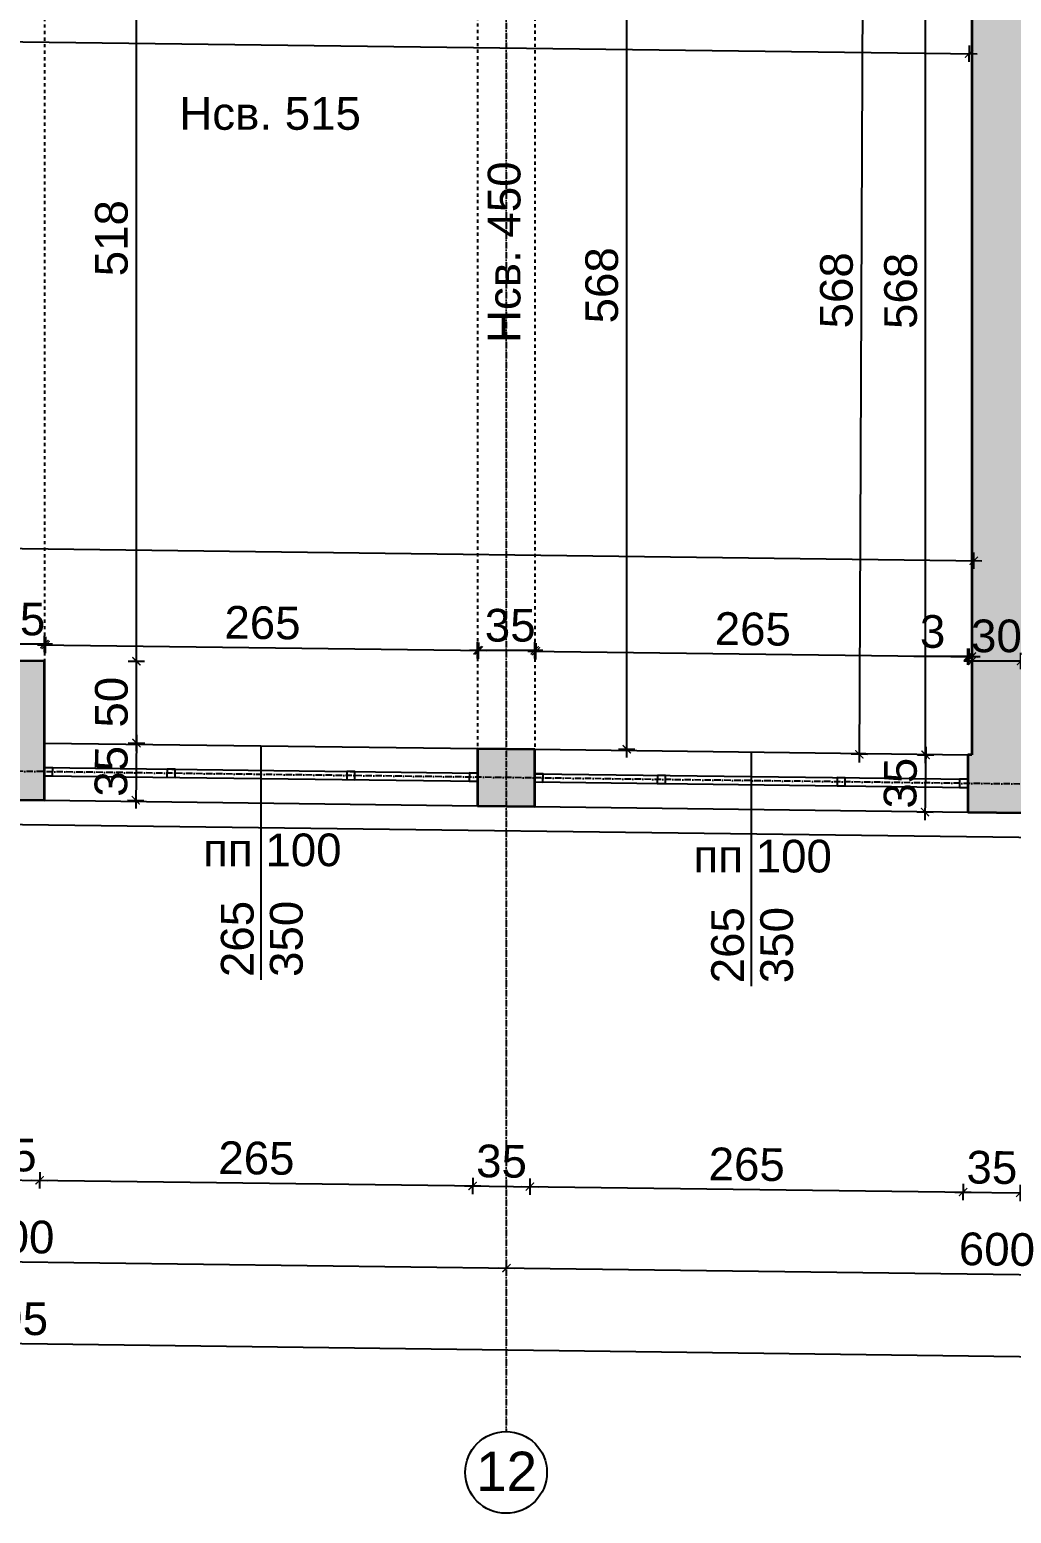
# Model space of a CAD drawing. Header units: inches. Extents: x -72385 to 39588, y -6525 to 66685.
# Drawn here: x -46246 to -45646, y 779 to 1686 of the extents above; entities that cross this region are included whole.
import ezdxf

# ---------------------------------------------------------------- set-up
doc = ezdxf.new("R2010")
doc.units = ezdxf.units.IN
doc.header["$MEASUREMENT"] = 0
doc.linetypes.add('DashDot', pattern=[0.6, 0.4, -0.1, 0, -0.1])
doc.linetypes.add('Hidden', pattern=[0.4, 0.2, -0.2])
for name, color, linetype, lineweight in [('Изгледни линии', 253, 'Continuous', 25), ('Надписи Hсв', 252, 'Continuous', 25), ('Надписи коти външни', 252, 'Continuous', 25), ('Надписи коти вътрешни', 252, 'Continuous', 25), ('Надписи Оси', 252, 'Continuous', 25), ('Надписи прозорци', 252, 'Continuous', 25), ('Оси', 252, 'DashDot', 25), ('Прозорци', 251, 'Continuous', 25), ('Пунктир', 253, 'Hidden', 25), ('Разрезни линии', 7, 'Continuous', 35), ('Щрих стени', 254, 'Continuous', 25)]:
    doc.layers.add(name, color=color, linetype=linetype, lineweight=lineweight)
doc.styles.add('Arial Regular', font='arial.ttf')
doc.styles.get("Standard").update_dxf_attribs({"font": 'arial.ttf'})
doc.dimstyles.new('Annotative', dxfattribs={"dimscale": 0, "dimtxt": 20, "dimasz": 5, "dimexe": 5, "dimexo": 5, "dimgap": 5, "dimtad": 1, "dimdec": 0, "dimzin": 0, "dimdsep": 46, "dimtxsty": 'Standard', "dimblk": 'ARCHTICK', "dimcen": 5, "dimdle": 5, "dimadec": 0, "dimazin": 0, "dimtfac": 1, "dimtdec": 0, "dimtofl": 0, "dimtmove": 0, "dimatfit": 3, "dimldrblk": 'ARCHTICK', "dimfxl": 5, "dimfxlon": 1, "dimtolj": 1, "dimtzin": 0, "dimarcsym": 1})

# ---------------------------------------------------------------- blocks, each defined once
blk = doc.blocks.new('_ArchTick')
at = {"color": 0, "linetype": 'ByBlock', "const_width": 0.15}
blk.add_lwpolyline([(-0.5, -0.5), (0.5, 0.5)], dxfattribs=at)
blk = doc.blocks.new('*D1816')
at = {"layer": 'Defpoints', "color": 0, "ltscale": 50, "transparency": 16777216}
for p in [(-46272.34, 1310.46), (-46272.34, 1280.39), (-46237.34, 1279.94)]:
    blk.add_point(p, dxfattribs=at)
at = {"layer": 'Надписи коти вътрешни', "color": 0, "lineweight": -2, "ltscale": 50, "transparency": 16777216}
for p, q in [((-46232.34, 1310.46), (-46277.34, 1310.46)), ((-46272.34, 1305.46), (-46272.34, 1315.46)), ((-46237.34, 1305.46), (-46237.34, 1315.46))]:
    blk.add_line(p, q, dxfattribs=at)
at = {"layer": 'Надписи коти вътрешни', "color": 0, "lineweight": -2, "ltscale": 50, "transparency": 16777216, "xscale": 5, "yscale": 5, "zscale": 5, "rotation": 180}
blk.add_blockref('_ArchTick', (-46272.34, 1310.46), dxfattribs=at)
at = {"layer": 'Надписи коти вътрешни', "color": 0, "lineweight": -2, "ltscale": 50, "transparency": 16777216, "xscale": 5, "yscale": 5, "zscale": 5}
blk.add_blockref('_ArchTick', (-46237.34, 1310.46), dxfattribs=at)
at = {"layer": 'Надписи коти вътрешни', "color": 0, "ltscale": 50, "transparency": 16777216, "insert": (-46252.34, 1325.68), "char_height": 20, "attachment_point": 5}
blk.add_mtext('\\A1;35', dxfattribs=at)
blk = doc.blocks.new('*D1767')
at = {"layer": 'Defpoints', "color": 0, "ltscale": 50, "transparency": 16777216}
for p in [(-45971.57, 1306.53), (-46237.34, 1249.94), (-45972.34, 1246.57)]:
    blk.add_point(p, dxfattribs=at)
at = {"layer": 'Надписи коти вътрешни', "color": 0, "lineweight": -2, "ltscale": 50, "transparency": 16777216}
for p, q in [((-46241.57, 1309.97), (-45966.57, 1306.47)), ((-46236.64, 1304.91), (-46236.51, 1314.9)), ((-45971.64, 1301.53), (-45971.51, 1311.53))]:
    blk.add_line(p, q, dxfattribs=at)
at = {"layer": 'Надписи коти вътрешни', "color": 0, "lineweight": -2, "ltscale": 50, "transparency": 16777216, "xscale": 5, "yscale": 5, "zscale": 5}
for p, rotation in [((-46236.57, 1309.91), 179.2706286525478), ((-45971.57, 1306.53), 359.2706286525477)]:
    blk.add_blockref('_ArchTick', p, dxfattribs=dict(at, rotation=rotation))
at = {"layer": 'Надписи коти вътрешни', "color": 0, "ltscale": 50, "transparency": 16777216, "insert": (-46103.88, 1323.43), "char_height": 20, "attachment_point": 5, "rotation": 359.27063}
blk.add_mtext('\\A1;265', dxfattribs=at)
blk = doc.blocks.new('*D1768')
at = {"layer": 'Defpoints', "color": 0, "ltscale": 50, "transparency": 16777216}
for p in [(-45972.34, 1306.64), (-45972.34, 1276.57), (-45937.34, 1276.12)]:
    blk.add_point(p, dxfattribs=at)
at = {"layer": 'Надписи коти вътрешни', "color": 0, "lineweight": -2, "ltscale": 50, "transparency": 16777216}
for p, q in [((-45972.34, 1301.64), (-45972.34, 1311.64)), ((-45937.34, 1301.64), (-45937.34, 1311.64)), ((-45932.34, 1306.64), (-45977.34, 1306.64))]:
    blk.add_line(p, q, dxfattribs=at)
at = {"layer": 'Надписи коти вътрешни', "color": 0, "lineweight": -2, "ltscale": 50, "transparency": 16777216, "xscale": 5, "yscale": 5, "zscale": 5, "rotation": 180}
blk.add_blockref('_ArchTick', (-45972.34, 1306.64), dxfattribs=at)
at = {"layer": 'Надписи коти вътрешни', "color": 0, "lineweight": -2, "ltscale": 50, "transparency": 16777216, "xscale": 5, "yscale": 5, "zscale": 5}
blk.add_blockref('_ArchTick', (-45937.34, 1306.64), dxfattribs=at)
at = {"layer": 'Надписи коти вътрешни', "color": 0, "ltscale": 50, "transparency": 16777216, "insert": (-45952.34, 1321.86), "char_height": 20, "attachment_point": 5}
blk.add_mtext('\\A1;35', dxfattribs=at)
blk = doc.blocks.new('*D1769')
at = {"layer": 'Defpoints', "color": 0, "ltscale": 50, "transparency": 16777216}
for p in [(-45671.57, 1302.71), (-45937.34, 1246.12), (-45672.34, 1242.75)]:
    blk.add_point(p, dxfattribs=at)
at = {"layer": 'Надписи коти вътрешни', "color": 0, "lineweight": -2, "ltscale": 50, "transparency": 16777216}
for p, q in [((-45936.64, 1301.09), (-45936.51, 1311.09)), ((-45671.64, 1297.71), (-45671.51, 1307.71)), ((-45941.57, 1306.15), (-45666.57, 1302.65))]:
    blk.add_line(p, q, dxfattribs=at)
at = {"layer": 'Надписи коти вътрешни', "color": 0, "lineweight": -2, "ltscale": 50, "transparency": 16777216, "xscale": 5, "yscale": 5, "zscale": 5}
for p, rotation in [((-45936.57, 1306.09), 179.2706286525478), ((-45671.57, 1302.71), 359.2706286525477)]:
    blk.add_blockref('_ArchTick', p, dxfattribs=dict(at, rotation=rotation))
at = {"layer": 'Надписи коти вътрешни', "color": 0, "ltscale": 50, "transparency": 16777216, "insert": (-45803.88, 1319.61), "char_height": 20, "attachment_point": 5, "rotation": 359.27063}
blk.add_mtext('\\A1;265', dxfattribs=at)
blk = doc.blocks.new('*D1770')
at = {"layer": 'Defpoints', "color": 0, "ltscale": 50, "transparency": 16777216}
for p in [(-45672.34, 1302.82), (-45672.34, 1272.75), (-45669.84, 1272.74)]:
    blk.add_point(p, dxfattribs=at)
at = {"layer": 'Надписи коти вътрешни', "color": 0, "lineweight": -2, "ltscale": 50, "transparency": 16777216}
for p, q in [((-45672.34, 1297.82), (-45672.34, 1307.82)), ((-45669.84, 1297.82), (-45669.84, 1307.82)), ((-45672.34, 1302.82), (-45705.43, 1302.82)), ((-45669.84, 1302.82), (-45664.84, 1302.82))]:
    blk.add_line(p, q, dxfattribs=at)
at = {"layer": 'Надписи коти вътрешни', "color": 0, "lineweight": -2, "ltscale": 50, "transparency": 16777216, "xscale": 5, "yscale": 5, "zscale": 5}
blk.add_blockref('_ArchTick', (-45672.34, 1302.82), dxfattribs=at)
at = {"layer": 'Надписи коти вътрешни', "color": 0, "lineweight": -2, "ltscale": 50, "transparency": 16777216, "xscale": 5, "yscale": 5, "zscale": 5, "rotation": 180}
blk.add_blockref('_ArchTick', (-45669.84, 1302.82), dxfattribs=at)
at = {"layer": 'Надписи коти вътрешни', "color": 0, "ltscale": 50, "transparency": 16777216, "insert": (-45693.89, 1318.04), "char_height": 20, "attachment_point": 5}
blk.add_mtext('\\A1;3', dxfattribs=at)
blk = doc.blocks.new('*D8282')
at = {"layer": 'Defpoints', "color": 0, "ltscale": 50, "transparency": 16777216}
for p in [(-45668.71, 1361.45), (-46839.84, 1287.61), (-45669.84, 1272.72)]:
    blk.add_point(p, dxfattribs=at)
at = {"layer": 'Надписи коти вътрешни', "color": 0, "lineweight": -2, "ltscale": 50, "transparency": 16777216}
for p, q in [((-46838.77, 1371.35), (-46838.64, 1381.35)), ((-46843.71, 1376.41), (-45663.71, 1361.39)), ((-45668.77, 1356.45), (-45668.64, 1366.45))]:
    blk.add_line(p, q, dxfattribs=at)
at = {"layer": 'Надписи коти вътрешни', "color": 0, "lineweight": -2, "ltscale": 50, "transparency": 16777216, "xscale": 5, "yscale": 5, "zscale": 5}
for p, rotation in [((-46838.71, 1376.35), 179.2706286525473), ((-45668.71, 1361.45), 359.2706286525473)]:
    blk.add_blockref('_ArchTick', p, dxfattribs=dict(at, rotation=rotation))
at = {"layer": 'Надписи коти вътрешни', "color": 0, "ltscale": 50, "transparency": 16777216, "insert": (-46313.57, 1384.87), "char_height": 20, "attachment_point": 5, "rotation": 359.27063}
blk.add_mtext('\\A1;1170', dxfattribs=at)
blk = doc.blocks.new('*D8281')
at = {"layer": 'Defpoints', "color": 0, "ltscale": 50, "transparency": 16777216}
for p in [(-46839.84, 1825.16), (-45669.84, 1810.26), (-45671.6, 1671.52)]:
    blk.add_point(p, dxfattribs=at)
at = {"layer": 'Надписи коти вътрешни', "color": 0, "lineweight": -2, "ltscale": 50, "transparency": 16777216}
for p, q in [((-46841.54, 1691.42), (-46841.67, 1681.42)), ((-46846.6, 1686.48), (-45666.6, 1671.46)), ((-45671.54, 1676.52), (-45671.67, 1666.52))]:
    blk.add_line(p, q, dxfattribs=at)
at = {"layer": 'Надписи коти вътрешни', "color": 0, "lineweight": -2, "ltscale": 50, "transparency": 16777216, "xscale": 5, "yscale": 5, "zscale": 5}
for p, rotation in [((-46841.6, 1686.42), 179.2706286525473), ((-45671.6, 1671.52), 359.2706286525473)]:
    blk.add_blockref('_ArchTick', p, dxfattribs=dict(at, rotation=rotation))
at = {"layer": 'Надписи коти вътрешни', "color": 0, "ltscale": 50, "transparency": 16777216, "insert": (-46316.67, 1694.95), "char_height": 20, "attachment_point": 5, "rotation": 359.27063}
blk.add_mtext('\\A1;1170', dxfattribs=at)
blk = doc.blocks.new('*D1818')
at = {"layer": 'Defpoints', "color": 0, "ltscale": 50, "transparency": 16777216}
for p in [(-46237.34, 1817.49), (-46181.02, 1817.49), (-46237.34, 1299.95)]:
    blk.add_point(p, dxfattribs=at)
at = {"layer": 'Надписи коти вътрешни', "color": 0, "lineweight": -2, "ltscale": 50, "transparency": 16777216}
for p, q in [((-46186.02, 1817.49), (-46176.02, 1817.49)), ((-46181.02, 1294.95), (-46181.02, 1822.49)), ((-46186.02, 1299.95), (-46176.02, 1299.95))]:
    blk.add_line(p, q, dxfattribs=at)
at = {"layer": 'Надписи коти вътрешни', "color": 0, "lineweight": -2, "ltscale": 50, "transparency": 16777216, "xscale": 5, "yscale": 5, "zscale": 5}
for p, rotation in [((-46181.02, 1817.49), 90), ((-46181.02, 1299.95), 270)]:
    blk.add_blockref('_ArchTick', p, dxfattribs=dict(at, rotation=rotation))
at = {"layer": 'Надписи коти вътрешни', "color": 0, "ltscale": 50, "transparency": 16777216, "insert": (-46196.24, 1558.72), "char_height": 20, "attachment_point": 5, "rotation": 90}
blk.add_mtext('\\A1;518', dxfattribs=at)
blk = doc.blocks.new('*D1819')
at = {"layer": 'Defpoints', "color": 0, "ltscale": 50, "transparency": 16777216}
for p in [(-46237.34, 1299.95), (-46181.02, 1299.95), (-46237.37, 1249.94)]:
    blk.add_point(p, dxfattribs=at)
at = {"layer": 'Надписи коти вътрешни', "color": 0, "lineweight": -2, "ltscale": 50, "transparency": 16777216}
for p, q in [((-46186.02, 1299.95), (-46176.02, 1299.95)), ((-46181.02, 1244.94), (-46181.02, 1304.95)), ((-46186.02, 1249.94), (-46176.02, 1249.94))]:
    blk.add_line(p, q, dxfattribs=at)
at = {"layer": 'Надписи коти вътрешни', "color": 0, "lineweight": -2, "ltscale": 50, "transparency": 16777216, "xscale": 5, "yscale": 5, "zscale": 5}
for p, rotation in [((-46181.02, 1299.95), 90), ((-46181.02, 1249.94), 270)]:
    blk.add_blockref('_ArchTick', p, dxfattribs=dict(at, rotation=rotation))
at = {"layer": 'Надписи коти вътрешни', "color": 0, "ltscale": 50, "transparency": 16777216, "insert": (-46196.24, 1274.94), "char_height": 20, "attachment_point": 5, "rotation": 90}
blk.add_mtext('\\A1;50', dxfattribs=at)
blk = doc.blocks.new('*D1820')
at = {"layer": 'Defpoints', "color": 0, "ltscale": 50, "transparency": 16777216}
for p in [(-45937.34, 1813.67), (-45881.02, 1813.67), (-45937.72, 1246.13)]:
    blk.add_point(p, dxfattribs=at)
at = {"layer": 'Надписи коти вътрешни', "color": 0, "lineweight": -2, "ltscale": 50, "transparency": 16777216}
for p, q in [((-45881.02, 1241.13), (-45881.02, 1818.67)), ((-45886.02, 1813.67), (-45876.02, 1813.67)), ((-45886.02, 1246.13), (-45876.02, 1246.13))]:
    blk.add_line(p, q, dxfattribs=at)
at = {"layer": 'Надписи коти вътрешни', "color": 0, "lineweight": -2, "ltscale": 50, "transparency": 16777216, "xscale": 5, "yscale": 5, "zscale": 5}
for p, rotation in [((-45881.02, 1813.67), 90), ((-45881.02, 1246.13), 270)]:
    blk.add_blockref('_ArchTick', p, dxfattribs=dict(at, rotation=rotation))
at = {"layer": 'Надписи коти вътрешни', "color": 0, "ltscale": 50, "transparency": 16777216, "insert": (-45896.24, 1529.9), "char_height": 20, "attachment_point": 5, "rotation": 90}
blk.add_mtext('\\A1;568', dxfattribs=at)
blk = doc.blocks.new('*D1822')
at = {"layer": 'Defpoints', "color": 0, "ltscale": 50, "transparency": 16777216}
for p in [(-45698.16, 1810.26), (-45669.84, 1810.26), (-45669.84, 1242.72)]:
    blk.add_point(p, dxfattribs=at)
at = {"layer": 'Надписи коти вътрешни', "color": 0, "lineweight": -2, "ltscale": 50, "transparency": 16777216}
for p, q in [((-45698.16, 1237.72), (-45698.16, 1815.26)), ((-45693.16, 1810.26), (-45703.16, 1810.26)), ((-45693.16, 1242.72), (-45703.16, 1242.72))]:
    blk.add_line(p, q, dxfattribs=at)
at = {"layer": 'Надписи коти вътрешни', "color": 0, "lineweight": -2, "ltscale": 50, "transparency": 16777216, "xscale": 5, "yscale": 5, "zscale": 5}
for p, rotation in [((-45698.16, 1810.26), 90), ((-45698.16, 1242.72), 270)]:
    blk.add_blockref('_ArchTick', p, dxfattribs=dict(at, rotation=rotation))
at = {"layer": 'Надписи коти вътрешни', "color": 0, "ltscale": 50, "transparency": 16777216, "insert": (-45713.37, 1526.49), "char_height": 20, "attachment_point": 5, "rotation": 90}
blk.add_mtext('\\A1;568', dxfattribs=at)
blk = doc.blocks.new('*D1823')
at = {"layer": 'Defpoints', "color": 0, "ltscale": 50, "transparency": 16777216}
for p in [(-45736.2, 1810.56), (-45669.84, 1810.26), (-45672.34, 1242.75)]:
    blk.add_point(p, dxfattribs=at)
at = {"layer": 'Надписи коти вътрешни', "color": 0, "lineweight": -2, "ltscale": 50, "transparency": 16777216}
for p, q in [((-45738.72, 1238.04), (-45736.17, 1815.55)), ((-45731.2, 1810.53), (-45741.2, 1810.58)), ((-45733.7, 1243.02), (-45743.7, 1243.06))]:
    blk.add_line(p, q, dxfattribs=at)
at = {"layer": 'Надписи коти вътрешни', "color": 0, "lineweight": -2, "ltscale": 50, "transparency": 16777216, "xscale": 5, "yscale": 5, "zscale": 5}
for p, rotation in [((-45736.2, 1810.56), 89.74760361467345), ((-45738.7, 1243.04), 269.7476036146735)]:
    blk.add_blockref('_ArchTick', p, dxfattribs=dict(at, rotation=rotation))
at = {"layer": 'Надписи коти вътрешни', "color": 0, "ltscale": 50, "transparency": 16777216, "insert": (-45752.66, 1526.86), "char_height": 20, "attachment_point": 5, "rotation": 89.7476}
blk.add_mtext('\\A1;568', dxfattribs=at)
blk = doc.blocks.new('*D6360')
at = {"layer": 'Defpoints', "color": 0, "ltscale": 50, "transparency": 16777216}
for p in [(-46272.34, 1215.38), (-46237.34, 1214.94), (-46240.3, 982.46)]:
    blk.add_point(p, dxfattribs=at)
at = {"layer": 'Надписи коти външни', "color": 0, "lineweight": -2, "ltscale": 50, "transparency": 16777216}
for p, q in [((-46280.3, 982.97), (-46235.3, 982.39)), ((-46275.23, 987.9), (-46275.36, 977.9)), ((-46240.23, 987.46), (-46240.36, 977.46))]:
    blk.add_line(p, q, dxfattribs=at)
at = {"layer": 'Надписи коти външни', "color": 0, "lineweight": -2, "ltscale": 50, "transparency": 16777216, "xscale": 5, "yscale": 5, "zscale": 5}
for p, rotation in [((-46275.3, 982.9), 179.2706286525405), ((-46240.3, 982.46), 359.2706286525404)]:
    blk.add_blockref('_ArchTick', p, dxfattribs=dict(at, rotation=rotation))
at = {"layer": 'Надписи коти външни', "color": 0, "ltscale": 50, "transparency": 16777216, "insert": (-46257.6, 997.9), "char_height": 20, "attachment_point": 5, "rotation": 359.27063}
blk.add_mtext('\\A1;35', dxfattribs=at)
blk = doc.blocks.new('*D6361')
at = {"layer": 'Defpoints', "color": 0, "ltscale": 50, "transparency": 16777216}
for p in [(-46237.34, 1214.94), (-45972.34, 1211.56), (-45975.3, 979.08)]:
    blk.add_point(p, dxfattribs=at)
at = {"layer": 'Надписи коти външни', "color": 0, "lineweight": -2, "ltscale": 50, "transparency": 16777216}
for p, q in [((-46245.3, 982.52), (-45970.3, 979.02)), ((-46240.23, 987.46), (-46240.36, 977.46)), ((-45975.23, 984.08), (-45975.36, 974.08))]:
    blk.add_line(p, q, dxfattribs=at)
at = {"layer": 'Надписи коти външни', "color": 0, "lineweight": -2, "ltscale": 50, "transparency": 16777216, "xscale": 5, "yscale": 5, "zscale": 5}
for p, rotation in [((-46240.3, 982.46), 179.2706286525478), ((-45975.3, 979.08), 359.2706286525478)]:
    blk.add_blockref('_ArchTick', p, dxfattribs=dict(at, rotation=rotation))
at = {"layer": 'Надписи коти външни', "color": 0, "ltscale": 50, "transparency": 16777216, "insert": (-46107.6, 995.98), "char_height": 20, "attachment_point": 5, "rotation": 359.27063}
blk.add_mtext('\\A1;265', dxfattribs=at)
blk = doc.blocks.new('*D6362')
at = {"layer": 'Defpoints', "color": 0, "ltscale": 50, "transparency": 16777216}
for p in [(-45972.34, 1211.56), (-45937.34, 1211.12), (-45940.3, 978.64)]:
    blk.add_point(p, dxfattribs=at)
at = {"layer": 'Надписи коти външни', "color": 0, "lineweight": -2, "ltscale": 50, "transparency": 16777216}
for p, q in [((-45975.23, 984.08), (-45975.36, 974.08)), ((-45940.23, 983.64), (-45940.36, 973.64)), ((-45980.3, 979.15), (-45935.3, 978.57))]:
    blk.add_line(p, q, dxfattribs=at)
at = {"layer": 'Надписи коти външни', "color": 0, "lineweight": -2, "ltscale": 50, "transparency": 16777216, "xscale": 5, "yscale": 5, "zscale": 5}
for p, rotation in [((-45975.3, 979.08), 179.2706286525463), ((-45940.3, 978.64), 359.2706286525462)]:
    blk.add_blockref('_ArchTick', p, dxfattribs=dict(at, rotation=rotation))
at = {"layer": 'Надписи коти външни', "color": 0, "ltscale": 50, "transparency": 16777216, "insert": (-45957.6, 994.08), "char_height": 20, "attachment_point": 5, "rotation": 359.27063}
blk.add_mtext('\\A1;35', dxfattribs=at)
blk = doc.blocks.new('*D6363')
at = {"layer": 'Defpoints', "color": 0, "ltscale": 50, "transparency": 16777216}
for p in [(-45937.34, 1211.12), (-45672.34, 1207.75), (-45675.3, 975.26)]:
    blk.add_point(p, dxfattribs=at)
at = {"layer": 'Надписи коти външни', "color": 0, "lineweight": -2, "ltscale": 50, "transparency": 16777216}
for p, q in [((-45940.23, 983.64), (-45940.36, 973.64)), ((-45675.23, 980.26), (-45675.36, 970.26)), ((-45945.3, 978.7), (-45670.3, 975.2))]:
    blk.add_line(p, q, dxfattribs=at)
at = {"layer": 'Надписи коти външни', "color": 0, "lineweight": -2, "ltscale": 50, "transparency": 16777216, "xscale": 5, "yscale": 5, "zscale": 5}
for p, rotation in [((-45940.3, 978.64), 179.270628652547), ((-45675.3, 975.26), 359.270628652547)]:
    blk.add_blockref('_ArchTick', p, dxfattribs=dict(at, rotation=rotation))
at = {"layer": 'Надписи коти външни', "color": 0, "ltscale": 50, "transparency": 16777216, "insert": (-45807.6, 992.16), "char_height": 20, "attachment_point": 5, "rotation": 359.27063}
blk.add_mtext('\\A1;265', dxfattribs=at)
blk = doc.blocks.new('*D6364')
at = {"layer": 'Defpoints', "color": 0, "ltscale": 50, "transparency": 16777216}
for p in [(-45672.34, 1207.75), (-45637.34, 1207.3), (-45640.3, 974.82)]:
    blk.add_point(p, dxfattribs=at)
at = {"layer": 'Надписи коти външни', "color": 0, "lineweight": -2, "ltscale": 50, "transparency": 16777216}
for p, q in [((-45675.23, 980.26), (-45675.36, 970.26)), ((-45680.3, 975.33), (-45635.3, 974.76)), ((-45640.23, 979.82), (-45640.36, 969.82))]:
    blk.add_line(p, q, dxfattribs=at)
at = {"layer": 'Надписи коти външни', "color": 0, "lineweight": -2, "ltscale": 50, "transparency": 16777216, "xscale": 5, "yscale": 5, "zscale": 5}
for p, rotation in [((-45675.3, 975.26), 179.2706286525463), ((-45640.3, 974.82), 359.2706286525462)]:
    blk.add_blockref('_ArchTick', p, dxfattribs=dict(at, rotation=rotation))
at = {"layer": 'Надписи коти външни', "color": 0, "ltscale": 50, "transparency": 16777216, "insert": (-45657.6, 990.26), "char_height": 20, "attachment_point": 5, "rotation": 359.27063}
blk.add_mtext('\\A1;35', dxfattribs=at)
blk = doc.blocks.new('*D6386')
at = {"layer": 'Defpoints', "color": 0, "ltscale": 50, "transparency": 16777216}
for p in [(-46554.84, 936.46), (-45954.61, 928.82), (-45954.61, 928.82)]:
    blk.add_point(p, dxfattribs=at)
at = {"layer": 'Надписи коти външни', "color": 0, "lineweight": -2, "ltscale": 50, "transparency": 16777216}
for p, q in [((-46559.84, 936.52), (-45949.61, 928.75)), ((-46554.84, 936.46), (-46554.77, 941.46)), ((-45954.61, 928.82), (-45954.55, 933.82))]:
    blk.add_line(p, q, dxfattribs=at)
at = {"layer": 'Надписи коти външни', "color": 0, "lineweight": -2, "ltscale": 50, "transparency": 16777216, "xscale": 5, "yscale": 5, "zscale": 5}
for p, rotation in [((-46554.84, 936.46), 179.2706286525537), ((-45954.61, 928.82), 359.2706286525537)]:
    blk.add_blockref('_ArchTick', p, dxfattribs=dict(at, rotation=rotation))
at = {"layer": 'Надписи коти външни', "color": 0, "ltscale": 50, "transparency": 16777216, "insert": (-46254.53, 947.85), "char_height": 20, "attachment_point": 5, "rotation": 359.27063}
blk.add_mtext('\\A1;600', dxfattribs=at)
blk = doc.blocks.new('*D6387')
at = {"layer": 'Defpoints', "color": 0, "ltscale": 50, "transparency": 16777216}
for p in [(-45954.61, 928.82), (-45354.84, 921.18), (-45354.84, 921.18)]:
    blk.add_point(p, dxfattribs=at)
at = {"layer": 'Надписи коти външни', "color": 0, "lineweight": -2, "ltscale": 50, "transparency": 16777216}
for p, q in [((-45959.61, 928.88), (-45349.84, 921.12)), ((-45954.61, 928.82), (-45954.55, 933.82)), ((-45354.84, 921.18), (-45354.77, 926.18))]:
    blk.add_line(p, q, dxfattribs=at)
at = {"layer": 'Надписи коти външни', "color": 0, "lineweight": -2, "ltscale": 50, "transparency": 16777216, "xscale": 5, "yscale": 5, "zscale": 5}
for p, rotation in [((-45954.61, 928.82), 179.2706286525469), ((-45354.84, 921.18), 359.2706286525469)]:
    blk.add_blockref('_ArchTick', p, dxfattribs=dict(at, rotation=rotation))
at = {"layer": 'Надписи коти външни', "color": 0, "ltscale": 50, "transparency": 16777216, "insert": (-45654.53, 940.21), "char_height": 20, "attachment_point": 5, "rotation": 359.27063}
blk.add_mtext('\\A1;600', dxfattribs=at)
blk = doc.blocks.new('*D6427')
at = {"layer": 'Defpoints', "color": 0, "ltscale": 50, "transparency": 16777216}
for p in [(-52317.34, 1292.34), (-40222.34, 1138.36), (-40226.57, 805.89)]:
    blk.add_point(p, dxfattribs=at)
at = {"layer": 'Надписи коти външни', "color": 0, "lineweight": -2, "ltscale": 50, "transparency": 16777216}
for p, q in [((-52321.51, 964.87), (-52321.63, 954.87)), ((-52326.57, 959.93), (-40221.57, 805.83)), ((-40226.51, 810.89), (-40226.63, 800.89))]:
    blk.add_line(p, q, dxfattribs=at)
at = {"layer": 'Надписи коти външни', "color": 0, "lineweight": -2, "ltscale": 50, "transparency": 16777216, "xscale": 5, "yscale": 5, "zscale": 5}
for p, rotation in [((-52321.57, 959.87), 179.2706286525472), ((-40226.57, 805.89), 359.2706286525473)]:
    blk.add_blockref('_ArchTick', p, dxfattribs=dict(at, rotation=rotation))
at = {"layer": 'Надписи коти външни', "color": 0, "ltscale": 50, "transparency": 16777216, "insert": (-46273.88, 898.09), "char_height": 20, "attachment_point": 5, "rotation": 359.27063}
blk.add_mtext('\\A1;12095', dxfattribs=at)
blk = doc.blocks.new('*D7983')
at = {"layer": 'Defpoints', "color": 0, "ltscale": 10, "transparency": 16777216}
for p in [(-45639.84, 1300.13), (-45669.84, 1242.72), (-45639.84, 1242.72)]:
    blk.add_point(p, dxfattribs=at)
at = {"layer": 'Надписи коти вътрешни', "color": 0, "lineweight": -2, "ltscale": 10, "transparency": 16777216}
for p, q in [((-45674.84, 1300.13), (-45634.84, 1300.13)), ((-45669.84, 1295.13), (-45669.84, 1305.13)), ((-45639.84, 1295.13), (-45639.84, 1305.13))]:
    blk.add_line(p, q, dxfattribs=at)
at = {"layer": 'Надписи коти вътрешни', "color": 0, "lineweight": -2, "ltscale": 10, "transparency": 16777216, "xscale": 5, "yscale": 5, "zscale": 5, "rotation": 180}
blk.add_blockref('_ArchTick', (-45669.84, 1300.13), dxfattribs=at)
at = {"layer": 'Надписи коти вътрешни', "color": 0, "lineweight": -2, "ltscale": 10, "transparency": 16777216, "xscale": 5, "yscale": 5, "zscale": 5}
blk.add_blockref('_ArchTick', (-45639.84, 1300.13), dxfattribs=at)
at = {"layer": 'Надписи коти вътрешни', "color": 0, "ltscale": 10, "transparency": 16777216, "insert": (-45654.84, 1315.34), "char_height": 20, "attachment_point": 5}
blk.add_mtext('\\A1;30', dxfattribs=at)
blk = doc.blocks.new('*D8068')
at = {"layer": 'Defpoints', "color": 0, "ltscale": 10, "transparency": 16777216}
for p in [(-46221.98, 1250.46), (-46222.43, 1215.47), (-46181.41, 1214.94)]:
    blk.add_point(p, dxfattribs=at)
at = {"layer": 'Надписи коти вътрешни', "color": 0, "lineweight": -2, "ltscale": 10, "transparency": 16777216}
for p, q in [((-46180.9, 1254.94), (-46181.48, 1209.94)), ((-46185.97, 1250), (-46175.97, 1249.88)), ((-46186.41, 1215.01), (-46176.41, 1214.88))]:
    blk.add_line(p, q, dxfattribs=at)
at = {"layer": 'Надписи коти вътрешни', "color": 0, "lineweight": -2, "ltscale": 10, "transparency": 16777216, "xscale": 5, "yscale": 5, "zscale": 5}
for p, rotation in [((-46180.97, 1249.94), 89.2706286525334), ((-46181.41, 1214.94), 269.2706286525334)]:
    blk.add_blockref('_ArchTick', p, dxfattribs=dict(at, rotation=rotation))
at = {"layer": 'Надписи коти вътрешни', "color": 0, "ltscale": 10, "transparency": 16777216, "insert": (-46196.41, 1232.64), "char_height": 20, "attachment_point": 5, "rotation": 89.27063}
blk.add_mtext('\\A1;35', dxfattribs=at)
blk = doc.blocks.new('*D8069')
at = {"layer": 'Defpoints', "color": 0, "ltscale": 10, "transparency": 16777216}
for p in [(-45739.12, 1243.24), (-45739.57, 1208.24), (-45698.55, 1207.72)]:
    blk.add_point(p, dxfattribs=at)
at = {"layer": 'Надписи коти вътрешни', "color": 0, "lineweight": -2, "ltscale": 10, "transparency": 16777216}
for p, q in [((-45698.04, 1247.72), (-45698.61, 1202.72)), ((-45703.1, 1242.78), (-45693.11, 1242.65)), ((-45703.55, 1207.78), (-45693.55, 1207.66))]:
    blk.add_line(p, q, dxfattribs=at)
at = {"layer": 'Надписи коти вътрешни', "color": 0, "lineweight": -2, "ltscale": 10, "transparency": 16777216, "xscale": 5, "yscale": 5, "zscale": 5}
for p, rotation in [((-45698.11, 1242.72), 89.2706286525334), ((-45698.55, 1207.72), 269.2706286525334)]:
    blk.add_blockref('_ArchTick', p, dxfattribs=dict(at, rotation=rotation))
at = {"layer": 'Надписи коти вътрешни', "color": 0, "ltscale": 10, "transparency": 16777216, "insert": (-45713.55, 1225.41), "char_height": 20, "attachment_point": 5, "rotation": 89.27063}
blk.add_mtext('\\A1;35', dxfattribs=at)

msp = doc.modelspace()

# ---------------------------------------------------------------- hatches: boundary and pattern name
at = {"layer": 'Щрих стени', "ltscale": 10}
h = msp.add_hatch(color=256, dxfattribs=at)
h.dxf.hatch_style = 1
h.paths.add_polyline_path([(-47202.34, 2224.8), (-47139.84, 2224.01), (-47139.84, 2429.03), (-47039.84, 2427.75), (-47039.84, 2457.75), (-47139.84, 2459.03), (-47139.84, 3016.57), (-47137.34, 3016.54), (-47137.34, 3061.54), (-47202.34, 3062.37)])
h.paths.add_polyline_path([(-46749.84, 2424.06), (-46749.84, 2454.06), (-46839.84, 2455.21), (-46839.84, 3022.75), (-46837.34, 3022.72), (-46837.34, 3057.73), (-46872.34, 3058.17), (-46872.34, 3023.17), (-46869.84, 3023.14), (-46869.84, 2455.59), (-46939.84, 2456.48), (-46939.84, 2426.48)])
h.paths.add_polyline_path([(-46539.84, 2421.39), (-46539.84, 3006.43), (-46537.34, 3006.4), (-46537.34, 3073.91), (-46572.34, 3074.35), (-46572.34, 3006.85), (-46569.84, 3006.82), (-46569.84, 2471.77), (-46589.84, 2472.03), (-46589.84, 2452.03), (-46649.84, 2452.79), (-46649.84, 2422.79)])
h.paths.add_polyline_path([(-46349.84, 2448.97), (-46349.84, 2814), (-46159.84, 2811.58), (-46159.84, 2446.55), (-46179.84, 2446.81), (-46179.84, 2416.8), (-46129.84, 2416.17), (-46129.84, 2841.2), (-46379.84, 2844.38), (-46379.84, 2419.35), (-46339.84, 2418.84), (-46339.84, 2448.84)])
h.paths.add_polyline_path([(-46379.84, 3004.4), (-46349.84, 3004.02), (-46349.84, 3071.52), (-46379.84, 3071.9)])
h.paths.add_polyline_path([(-46129.84, 3068.72), (-46159.84, 3069.1), (-46159.84, 3001.6), (-46129.84, 3001.21)])
h.paths.add_polyline_path([(-45937.34, 3066.27), (-45972.34, 3066.72), (-45972.34, 2999.21), (-45969.84, 2999.18), (-45969.84, 2414.13), (-45909.84, 2413.37), (-45909.84, 2443.37), (-45919.84, 2443.5), (-45919.84, 2463.5), (-45939.84, 2463.75), (-45939.84, 2563.76), (-45909.84, 2563.38), (-45909.84, 2578.38), (-45939.84, 2578.76), (-45939.84, 2668.77), (-45804.84, 2667.05), (-45804.84, 2577.04), (-45809.84, 2577.11), (-45809.84, 2562.11), (-45804.84, 2562.04), (-45804.84, 2442.03), (-45809.84, 2442.1), (-45809.84, 2412.09), (-45779.84, 2411.71), (-45779.84, 2441.71), (-45789.84, 2441.84), (-45789.84, 2666.86), (-45779.84, 2666.73), (-45779.84, 2681.73), (-45939.84, 2683.77), (-45939.84, 2998.8), (-45937.34, 2998.76)])
h.paths.add_polyline_path([(-45669.84, 2680.33), (-45679.84, 2680.46), (-45679.84, 2665.46), (-45669.84, 2665.33), (-45669.84, 2440.31), (-45679.84, 2440.44), (-45679.84, 2410.44), (-45549.84, 2408.78), (-45549.84, 2438.79), (-45639.84, 2439.93), (-45639.84, 3007.48), (-45637.34, 3007.45), (-45637.34, 3042.45), (-45672.34, 3042.89), (-45672.34, 3007.89), (-45669.84, 3007.86)])
h.paths.add_polyline_path([(-45449.84, 2437.51), (-45449.84, 2407.51), (-45369.84, 2406.49), (-45369.84, 2366.49), (-45339.84, 2366.11), (-45339.84, 2418.61), (-45319.84, 2418.36), (-45319.84, 2443.36), (-45339.84, 2443.61), (-45339.84, 2993.66), (-45337.34, 2993.63), (-45337.34, 3038.63), (-45372.34, 3039.08), (-45372.34, 2994.07), (-45369.84, 2994.04), (-45369.84, 2436.49)])
h.paths.add_polyline_path([(-45369.84, 1736.44), (-45429.84, 1737.2), (-45429.84, 1607.19), (-45369.84, 1606.43), (-45369.84, 1248.9), (-45372.34, 1248.93), (-45372.34, 1203.93), (-45337.34, 1203.48), (-45337.34, 1248.48), (-45339.84, 1248.52), (-45339.84, 1798.56), (-45319.84, 1798.31), (-45319.84, 1828.31), (-45339.84, 1828.56), (-45339.84, 1978.58), (-45314.84, 1978.26), (-45314.84, 1983.26), (-45339.84, 1983.58), (-45339.84, 2026.08), (-45369.84, 2026.46), (-45369.84, 1846.45), (-45389.84, 1846.7), (-45389.84, 1836.7), (-45449.84, 1837.46), (-45449.84, 1807.46), (-45369.84, 1806.44)])
h.paths.add_polyline_path([(-45669.84, 1242.72), (-45672.34, 1242.75), (-45672.34, 1207.75), (-45637.34, 1207.3), (-45637.34, 1242.3), (-45639.84, 1242.33), (-45639.84, 1809.88), (-45549.84, 1808.74), (-45549.84, 1838.74), (-46049.84, 1845.1), (-46049.84, 1815.1), (-45669.84, 1810.26)])
h.paths.add_polyline_path([(-46572.34, 1821.75), (-46572.34, 1796.75), (-46537.34, 1796.3), (-46537.34, 1821.31), (-46149.84, 1816.37), (-46149.84, 1846.38), (-46649.84, 1852.74), (-46649.84, 1822.74)])
h.paths.add_polyline_path([(-46839.84, 1825.16), (-46749.84, 1824.01), (-46749.84, 1854.01), (-46949.84, 1856.56), (-46949.84, 1826.56), (-46869.84, 1825.54), (-46869.84, 1257.99), (-46872.34, 1258.03), (-46872.34, 1223.02), (-46837.34, 1222.58), (-46837.34, 1257.58), (-46839.84, 1257.61)])
h.paths.add_polyline_path([(-47139.84, 1828.98), (-47049.84, 1827.83), (-47049.84, 1857.83), (-47119.84, 1858.72), (-47119.84, 1868.73), (-47139.84, 1868.98), (-47139.84, 2064), (-47202.34, 2064.79), (-47202.34, 1849.77), (-47212.34, 1849.9), (-47212.34, 1829.9), (-47202.34, 1829.77), (-47202.34, 1227.22), (-47137.34, 1226.4), (-47137.34, 1271.4), (-47139.84, 1271.43)])
h.paths.add_polyline_path([(-46537.34, 1218.76), (-46537.34, 1253.76), (-46572.34, 1254.21), (-46572.34, 1219.2)])
h.paths.add_polyline_path([(-46272.34, 1215.38), (-46237.34, 1214.94), (-46237.34, 1299.95), (-46272.34, 1300.39)])
h.paths.add_polyline_path([(-45972.34, 1246.57), (-45972.34, 1211.56), (-45937.34, 1211.12), (-45937.34, 1246.12)], flags=17)

# ---------------------------------------------------------------- linework, layer by layer
at = {"layer": 'Изгледни линии', "ltscale": 50}
for p, q in [((-46237.34, 1249.94), (-45972.34, 1246.57)), ((-45937.34, 1246.12), (-45672.34, 1242.75)), ((-47152.34, 1211.59), (-40527.34, 1127.25)), ((-46237.34, 1214.94), (-45972.34, 1211.56)), ((-45937.34, 1211.12), (-45672.34, 1207.75))]:
    msp.add_line(p, q, dxfattribs=at)
at = {"layer": 'Надписи Оси', "ltscale": 50}
msp.add_circle((-45954.84, 803.81), 25, dxfattribs=at)
at = {"layer": 'Надписи прозорци', "ltscale": 50}
for p, q in [((-46104.84, 1248.25), (-46104.84, 1105.1)), ((-45804.84, 1244.44), (-45804.84, 1101.29))]:
    msp.add_line(p, q, dxfattribs=at)
at = {"layer": 'Оси', "ltscale": 10}
for p, q in [((-45954.84, 3429.02), (-45954.84, 828.81)), ((-39839.84, 1151), (-52699.84, 1314.71))]:
    msp.add_line(p, q, dxfattribs=at)
at = {"layer": 'Прозорци', "ltscale": 50}
for p, q in [((-46237.34, 1234.94), (-45972.34, 1231.57)), ((-46237.34, 1229.94), (-45972.34, 1226.57)), ((-45937.34, 1231.12), (-45672.34, 1227.75)), ((-45937.34, 1226.12), (-45672.34, 1222.75))]:
    msp.add_line(p, q, dxfattribs=at)
for points in [[(-46237.34, 1229.94), (-46232.34, 1229.88), (-46232.27, 1234.88), (-46237.27, 1234.94), (-46237.34, 1229.94)], [(-46162.35, 1228.99), (-46157.35, 1228.92), (-46157.29, 1233.92), (-46162.29, 1233.98), (-46162.35, 1228.99)], [(-46052.39, 1227.59), (-46047.39, 1227.52), (-46047.33, 1232.52), (-46052.32, 1232.58), (-46052.39, 1227.59)], [(-45977.4, 1226.64), (-45972.4, 1226.57), (-45972.34, 1231.57), (-45977.34, 1231.64), (-45977.4, 1226.64)], [(-45937.34, 1226.12), (-45932.34, 1226.06), (-45932.27, 1231.06), (-45937.27, 1231.12), (-45937.34, 1226.12)], [(-45862.35, 1225.17), (-45857.35, 1225.1), (-45857.29, 1230.1), (-45862.29, 1230.17), (-45862.35, 1225.17)], [(-45752.39, 1223.77), (-45747.39, 1223.7), (-45747.33, 1228.7), (-45752.32, 1228.77), (-45752.39, 1223.77)], [(-45677.4, 1222.82), (-45672.4, 1222.75), (-45672.34, 1227.75), (-45677.34, 1227.82), (-45677.4, 1222.82)]]:
    msp.add_lwpolyline(points, dxfattribs=at)
at = {"layer": 'Пунктир', "ltscale": 10}
for p, q in [((-46237.34, 1817.49), (-46237.34, 1299.95)), ((-45972.34, 1814.11), (-45972.34, 1246.57)), ((-45937.34, 1813.67), (-45937.34, 1246.12))]:
    msp.add_line(p, q, dxfattribs=at)
at = {"layer": 'Разрезни линии', "ltscale": 50}
for p, q in [((-45669.84, 1810.26), (-45669.84, 1242.72)), ((-46237.34, 1299.95), (-46272.34, 1300.39)), ((-46237.34, 1214.94), (-46237.34, 1299.95)), ((-45972.34, 1246.57), (-45972.34, 1211.56)), ((-45972.34, 1246.57), (-45937.34, 1246.12)), ((-45937.34, 1211.12), (-45937.34, 1246.12)), ((-45672.34, 1242.75), (-45672.34, 1207.75)), ((-45669.84, 1242.72), (-45672.34, 1242.75)), ((-46272.34, 1215.38), (-46237.34, 1214.94)), ((-45972.34, 1211.56), (-45937.34, 1211.12)), ((-45672.34, 1207.75), (-45637.34, 1207.3))]:
    msp.add_line(p, q, dxfattribs=at)

# ---------------------------------------------------------------- texts
at = {"layer": 'Надписи Hсв', "ltscale": 100, "insert": (-46154.8, 1645.03), "char_height": 20, "width": 180.4891, "attachment_point": 1, "style": 'Arial Regular'}
msp.add_mtext('\\pxt8;Hсв. 515', dxfattribs=at)
at = {"layer": 'Надписи Hсв', "ltscale": 100, "insert": (-45966.07, 1494.58), "char_height": 20, "width": 180.4891, "attachment_point": 1, "rotation": 90, "style": 'Arial Regular'}
msp.add_mtext('\\pxt8;Hсв. 450', dxfattribs=at)
at = {"layer": 'Надписи Оси', "ltscale": 100, "insert": (-45968.16, 816.53), "char_height": 24, "width": 27.2128, "attachment_point": 1, "style": 'Arial Regular'}
msp.add_mtext('\\pxqc;12', dxfattribs=at)
at = {"layer": 'Надписи прозорци', "ltscale": 100, "char_height": 20, "width": 180.4891, "attachment_point": 1, "style": 'Arial Regular'}
for insert in [(-46140.15, 1194.61), (-45840.15, 1190.79)]:
    msp.add_mtext('пп 100', dxfattribs=dict(at, insert=insert))
at = {"layer": 'Надписи прозорци', "ltscale": 100, "char_height": 20, "width": 180.4891, "attachment_point": 3, "rotation": 90, "style": 'Arial Regular'}
for s, insert in [('265', (-46129.35, 1153.4)), ('350', (-46099.35, 1153.48)), ('265', (-45829.35, 1149.58)), ('350', (-45799.35, 1149.66))]:
    msp.add_mtext(s, dxfattribs=dict(at, insert=insert))

# ---------------------------------------------------------------- dimensions: what is measured, and where the dimension line sits
at = {"layer": 'Надписи коти външни', "ltscale": 50}
dim = msp.add_aligned_dim(p1=(-52317.34, 1292.34), p2=(-40222.34, 1138.36), distance=-332.5, text='12095', dimstyle='Annotative', override={"dimscale": 0, "dimtix": 0, "dimtofl": 0, "dimtmove": 0, "dimatfit": 3}, dxfattribs=at)
dim.commit()
dim.dimension.update_dxf_attribs({"geometry": '*D6427', "text_midpoint": (-46273.88, 898.09)})
for base, p1, p2, picture, middle in [((-46240.3, 982.46), (-46272.34, 1215.38), (-46237.34, 1214.94), '*D6360', (-46257.8, 982.68)), ((-45940.3, 978.64), (-45972.34, 1211.56), (-45937.34, 1211.12), '*D6362', (-45957.8, 978.86)), ((-45640.3, 974.82), (-45672.34, 1207.75), (-45637.34, 1207.3), '*D6364', (-45657.8, 975.04))]:
    dim = msp.add_linear_dim(base=base, p1=p1, p2=p2, angle=359.27063, dimstyle='Annotative', override={"dimscale": 0, "dimtix": 0, "dimtofl": 0, "dimtmove": 0, "dimatfit": 3}, dxfattribs=at)
    dim.commit()
    dim.dimension.update_dxf_attribs({"geometry": picture, "text_midpoint": middle, "dimtype": 129})
for p1, p2, distance, picture, middle in [((-46237.34, 1214.94), (-45972.34, 1211.56), -232.5, '*D6361', (-46107.6, 995.98)), ((-45937.34, 1211.12), (-45672.34, 1207.75), -232.5, '*D6363', (-45807.6, 992.16)), ((-46554.84, 936.46), (-45954.61, 928.82), 0, '*D6386', (-46254.53, 947.85)), ((-45954.61, 928.82), (-45354.84, 921.18), 0, '*D6387', (-45654.53, 940.21))]:
    dim = msp.add_aligned_dim(p1=p1, p2=p2, distance=distance, dimstyle='Annotative', override={"dimscale": 0, "dimtix": 0, "dimtofl": 0, "dimtmove": 0, "dimatfit": 3}, dxfattribs=at)
    dim.commit()
    dim.dimension.update_dxf_attribs({"geometry": picture, "text_midpoint": middle})
at = {"layer": 'Надписи коти вътрешни', "ltscale": 50}
for base, p1, p2, angle, picture, middle, dimtype in [((-45671.6, 1671.52), (-46839.84, 1825.16), (-45669.84, 1810.26), 359.27063, '*D8281', (-46316.87, 1679.74), 129), ((-45668.71, 1361.45), (-46839.84, 1287.61), (-45669.84, 1272.72), 359.27063, '*D8282', (-46313.76, 1369.66), 129), ((-46181.02, 1299.95), (-46237.37, 1249.94), (-46237.34, 1299.95), 90, '*D1819', (-46181.02, 1274.94), 128)]:
    dim = msp.add_linear_dim(base=base, p1=p1, p2=p2, angle=angle, dimstyle='Annotative', override={"dimscale": 0, "dimtix": 0, "dimtofl": 0, "dimtmove": 0, "dimatfit": 3}, dxfattribs=at)
    dim.commit()
    dim.dimension.update_dxf_attribs({"geometry": picture, "text_midpoint": middle, "dimtype": dimtype})
for base, p1, p2, picture, middle in [((-46181.02, 1817.49), (-46237.34, 1299.95), (-46237.34, 1817.49), '*D1818', (-46196.24, 1558.72)), ((-45881.02, 1813.67), (-45937.72, 1246.13), (-45937.34, 1813.67), '*D1820', (-45896.24, 1529.9)), ((-45698.16, 1810.26), (-45669.84, 1242.72), (-45669.84, 1810.26), '*D1822', (-45713.37, 1526.49))]:
    dim = msp.add_linear_dim(base=base, p1=p1, p2=p2, angle=90, dimstyle='Annotative', override={"dimscale": 0, "dimtix": 0, "dimtofl": 0, "dimtmove": 0, "dimatfit": 3}, dxfattribs=at)
    dim.commit()
    dim.dimension.update_dxf_attribs({"geometry": picture, "text_midpoint": middle})
for p1, p2, distance, picture, middle in [((-45672.34, 1242.75), (-45669.84, 1810.26), 66.36, '*D1823', (-45752.66, 1526.86)), ((-46237.34, 1249.94), (-45972.34, 1246.57), 59.97, '*D1767', (-46103.88, 1323.43)), ((-45937.34, 1246.12), (-45672.34, 1242.75), 59.97, '*D1769', (-45803.88, 1319.61))]:
    dim = msp.add_aligned_dim(p1=p1, p2=p2, distance=distance, dimstyle='Annotative', override={"dimscale": 0, "dimtix": 0, "dimtofl": 0, "dimtmove": 0, "dimatfit": 3}, dxfattribs=at)
    dim.commit()
    dim.dimension.update_dxf_attribs({"geometry": picture, "text_midpoint": middle})
for base, p1, p2, picture, middle in [((-46272.34, 1310.46), (-46237.34, 1279.94), (-46272.34, 1280.39), '*D1816', (-46252.34, 1310.46)), ((-45972.34, 1306.64), (-45937.34, 1276.12), (-45972.34, 1276.57), '*D1768', (-45952.34, 1306.64)), ((-45672.33731907, 1302.82497124), (-45669.83731907, 1272.73507497), (-45672.33731907, 1272.75098825), '*D1770', (-45693.88575018, 1302.82497124))]:
    dim = msp.add_linear_dim(base=base, p1=p1, p2=p2, dimstyle='Annotative', override={"dimscale": 0, "dimtix": 0, "dimtofl": 0, "dimtmove": 0, "dimatfit": 3}, dxfattribs=at)
    dim.commit()
    dim.dimension.update_dxf_attribs({"geometry": picture, "text_midpoint": middle, "dimtype": 128})
at = {"layer": 'Надписи коти вътрешни', "ltscale": 10}
for base, p1, p2, angle, picture, middle in [((-45639.84, 1300.13), (-45669.84, 1242.72), (-45639.84, 1242.72), 0, '*D7983', (-45654.84, 1300.13)), ((-46181.41, 1214.94), (-46221.98, 1250.46), (-46222.43, 1215.47), 269.27063, '*D8068', (-46181.19, 1232.44)), ((-45698.55, 1207.72), (-45739.12, 1243.24), (-45739.57, 1208.24), 269.27063, '*D8069', (-45698.33, 1225.22))]:
    dim = msp.add_linear_dim(base=base, p1=p1, p2=p2, angle=angle, dimstyle='Annotative', override={"dimscale": 0, "dimtix": 0, "dimtofl": 0, "dimtmove": 0, "dimatfit": 3}, dxfattribs=at)
    dim.commit()
    dim.dimension.update_dxf_attribs({"geometry": picture, "text_midpoint": middle, "dimtype": 129})

doc.saveas('drawing.dxf')
